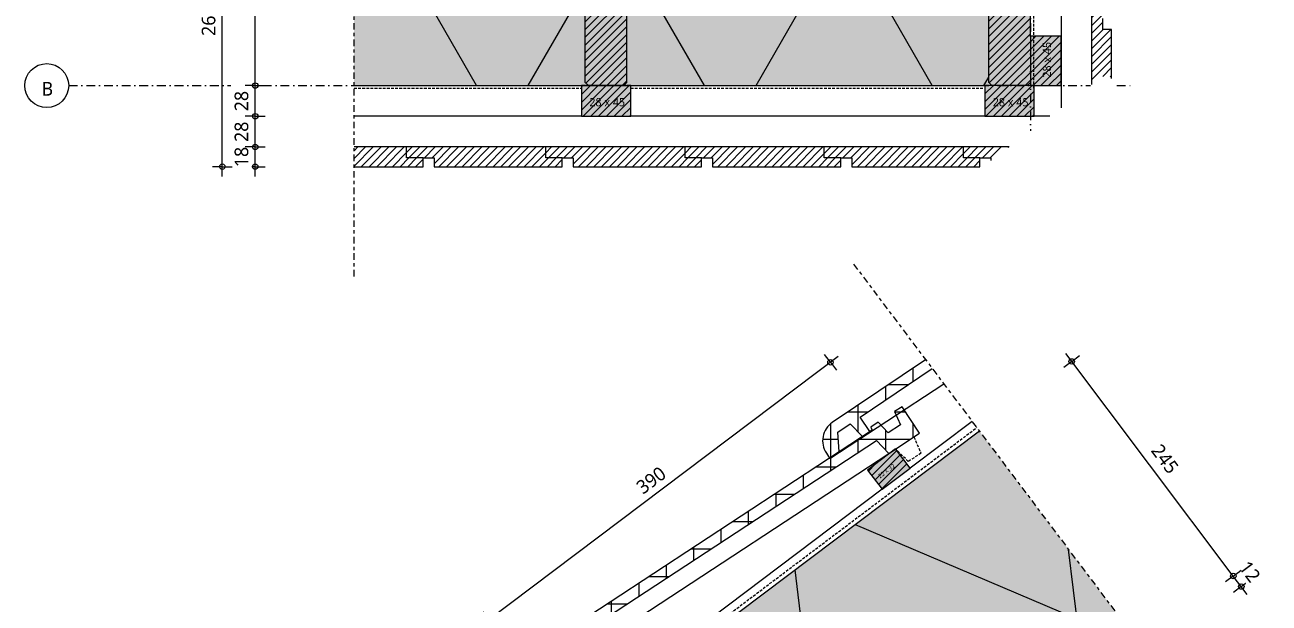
# Model space of a CAD drawing. Header units: millimetres. Extents: x 2927 to 18500, y -7154 to 6447.
# Drawn here: x 7415 to 8550, y -249 to 278 of the extents above; entities that cross this region are included whole.
import ezdxf

# ---------------------------------------------------------------- set-up
doc = ezdxf.new("R2010")
doc.units = ezdxf.units.MM
for name, pattern in [('MV_center', [15, 6, -3, 3, -3]), ('MV_hidden', [3.75, 2.5, -1.25]), ('MV_stramien', [16, 8, -4, 0, -4])]:
    doc.linetypes.add(name, pattern=pattern)
for name, color, linetype, lineweight in [('A-ANNO-DIMS', 211, 'Continuous', 13), ('A-ANNO-DIMS-5', 211, 'Continuous', 13), ('A-ANNO-NOTE', 131, 'Continuous', 18), ('A-DETL', 90, 'Continuous', 13), ('A-DETL-GENF', 92, 'Continuous', 18), ('A-DETL-MEDM', 33, 'Continuous', 18), ('G-ANNO-TEXT', 231, 'Continuous', 13)]:
    doc.layers.add(name, color=color, linetype=linetype, lineweight=lineweight)
doc.styles.add('Segoe UI', font='segoeui.ttf', dxfattribs={"height": 7.5})
doc.styles.add('Segoe UI_1', font='segoeui.ttf', dxfattribs={"height": 4})
doc.styles.add('Segoe UI_3', font='segoeui.ttf', dxfattribs={"height": 12.5})
doc.dimstyles.new('2_5_mm', dxfattribs={"dimscale": 304.8, "dimtxt": 13.092049, "dimasz": 0.016404, "dimexe": 0.029528, "dimexo": 0.0625, "dimgap": 0.014764, "dimtad": 1, "dimdec": 0, "dimzin": 0, "dimdsep": 46, "dimtxsty": 'Segoe UI_3', "dimblk1": 'DOTBLANK', "dimblk2": 'DOTBLANK', "dimsah": 1, "dimcen": 0.09, "dimdle": 0.029528, "dimazin": 0, "dimtfac": 1, "dimtdec": 4, "dimtix": 1, "dimtmove": 0, "dimatfit": 3, "dimfxl": 0.029528, "dimfxlon": 1, "dimtvp": 1, "dimtfill": 1, "dimtolj": 1, "dimtzin": 0, "dimarcsym": 2})
doc.dimstyles.new('2_5_mm_controle', dxfattribs={"dimscale": 304.8, "dimtxt": 13.092049, "dimasz": 0.016404, "dimexe": 0.029528, "dimexo": 0.0625, "dimgap": 0.008202, "dimtad": 1, "dimdec": 0, "dimzin": 0, "dimdsep": 46, "dimtxsty": 'Segoe UI_3', "dimblk1": 'DOTBLANK', "dimblk2": 'DOTBLANK', "dimsah": 1, "dimcen": 0.09, "dimdle": 0.029528, "dimazin": 0, "dimtfac": 1, "dimtdec": 4, "dimtix": 1, "dimtmove": 0, "dimatfit": 3, "dimfxl": 0.029528, "dimfxlon": 1, "dimtvp": 1, "dimtfill": 1, "dimtolj": 1, "dimtzin": 0, "dimarcsym": 2})
pattern_1 = [(45, (0, 0), (-3.535534, 3.535534), [])]
pattern_2 = [(0, (0, 0), (0, 25), []), (90, (0, 0), (-25, 1e-15), [])]

# ---------------------------------------------------------------- blocks, each defined once
blk = doc.blocks.new('42 isolatie - Type 1-3769600-Details Domera')
at = {"layer": 'A-DETL-GENF'}
h = blk.add_hatch(color=256, dxfattribs=at)
h.paths.add_polyline_path([(627.3, 0.8), (627.3, 184.8), (297.3, 184.8), (297.3, 0.8), (623.8, 0.8)])
h.paths.add_polyline_path([(255.8, 0.8), (259.3, 0.8), (259.3, 184.8), (48.4, 184.8), (48.4, 0.8)])
at = {"layer": 'A-DETL-GENF', "lineweight": 13}
h = blk.add_hatch(dxfattribs=at)
h.set_pattern_fill('FP_24', color=256, style=0, pattern_type=2)
h.set_pattern_definition([(60, (-2126.39, 181.76), (-155.885, 90), []), (120, (-2126.39, 181.76), (-155.885, -90), [])])
h.paths.add_polyline_path([(627.3, 0.8), (627.3, 184.8), (297.3, 184.8), (297.3, 0.8), (623.8, 0.8)])
h.paths.add_polyline_path([(255.8, 0.8), (259.3, 0.8), (259.3, 184.8), (48.4, 184.8), (48.4, 0.8)])
at = {"layer": 'A-DETL-GENF'}
for p, q in [((259.3, 184.8), (48.4, 184.8)), ((627.3, 184.8), (297.3, 184.8)), ((48.4, 0.8), (255.8, 0.8)), ((48.4, 0.8), (255.8, 0.8)), ((255.8, 0.8), (259.3, 0.8)), ((259.3, 0.8), (262.1, 0.8)), ((262.1, 0.8), (294.4, 0.8)), ((294.4, 0.8), (297.3, 0.8)), ((297.3, 0.8), (300.8, 0.8)), ((300.8, 0.8), (623.8, 0.8)), ((300.8, 0.8), (623.8, 0.8))]:
    blk.add_line(p, q, dxfattribs=at)
blk = doc.blocks.new('00 hout_rechthoekig_sls - SLS 38x184-V88-Details Domera')
at = {"layer": 'A-DETL-GENF'}
blk.add_hatch(color=256, dxfattribs=at).paths.add_polyline_path([(0, 2.8), (2.8, 0), (181.2, 0), (184, 2.8), (184, 35.2), (181.2, 38), (2.8, 38), (0, 35.2)])
at = {"layer": 'A-DETL-MEDM', "lineweight": 13}
h = blk.add_hatch(dxfattribs=at)
h.set_pattern_fill('FP_137', color=256, style=0, pattern_type=2)
h.set_pattern_definition([(315, (-222.572, 8331.993), (3.535534, 3.535534), [])])
h.paths.add_polyline_path([(0, 2.8), (2.8, 0), (181.2, 0), (184, 2.8), (184, 35.2), (181.2, 38), (2.8, 38), (0, 35.2)])
at = {"layer": 'A-DETL-MEDM'}
for p, q in [((0, 35.2), (2.8, 38)), ((0, 35.2), (2.8, 38)), ((2.8, 38), (181.2, 38)), ((181.2, 38), (184, 35.2)), ((181.2, 38), (184, 35.2)), ((184, 35.2), (184, 2.8)), ((2.8, 0), (0, 2.8)), ((2.8, 0), (0, 2.8)), ((45, 0), (181.2, 0)), ((184, 2.8), (181.2, 0)), ((181.2, 0), (184, 2.8))]:
    blk.add_line(p, q, dxfattribs=at)
blk = doc.blocks.new('00 hout_rechthoekig_sls - Vuren Gewolmaniseerd 28x45-V89-Details Domera')
at = {"layer": 'A-DETL-GENF', "lineweight": 13}
blk.add_hatch(color=256, dxfattribs=at).paths.add_polyline_path([(41.5, 0), (45, 0), (45, 28), (0, 28), (0, 0), (38.7, 0)])
at = {"layer": 'A-DETL-MEDM', "lineweight": 13}
h = blk.add_hatch(dxfattribs=at)
h.set_pattern_fill('FP_138', color=256, style=0, pattern_type=2)
h.set_pattern_definition([(45, (-7922.493, -194.572), (-3.535534, 3.535534), [])])
h.paths.add_polyline_path([(41.5, 0), (45, 0), (45, 28), (0, 28), (0, 0), (38.7, 0)])
at = {"layer": 'A-DETL-MEDM'}
for p, q in [((3.5, 28), (0, 28)), ((0, 28), (0, 0)), ((3.5, 28), (0, 28)), ((6.3, 28), (3.5, 28)), ((6.3, 28), (3.5, 28)), ((38.7, 28), (6.3, 28)), ((38.7, 28), (6.3, 28)), ((41.5, 28), (38.7, 28)), ((41.5, 28), (38.7, 28)), ((45, 28), (41.5, 28)), ((45, 28), (41.5, 28)), ((45, 0), (45, 28)), ((45, 0), (45, 28)), ((45, 0), (45, 28)), ((0, 0), (45, 0))]:
    blk.add_line(p, q, dxfattribs=at)
blk = doc.blocks.new('00 hout_rechthoekig_sls - Vuren Gewolmaniseerd 28x45-V92-Details Domera')
at = {"layer": 'A-DETL-GENF', "lineweight": 13}
blk.add_hatch(color=256, dxfattribs=at).paths.add_polyline_path([(0, 24.5), (0, 0), (45, 0), (45, 28), (0, 28)])
at = {"layer": 'A-DETL-MEDM', "lineweight": 13}
h = blk.add_hatch(dxfattribs=at)
h.set_pattern_fill('FP_141', color=256, style=0, pattern_type=2)
h.set_pattern_definition([(315, (-222.572, 8359.993), (3.535534, 3.535534), [])])
h.paths.add_polyline_path([(0, 24.5), (0, 0), (45, 0), (45, 28), (0, 28)])
at = {"layer": 'A-DETL-MEDM'}
for p, q in [((45, 28), (0, 28)), ((0, 28), (0, 24.5)), ((45, 28), (0, 28)), ((0, 24.5), (0, 0)), ((45, 0), (45, 28)), ((45, 0), (45, 28)), ((45, 0), (45, 28)), ((0, 0), (45, 0))]:
    blk.add_line(p, q, dxfattribs=at)
blk = doc.blocks.new('00 hout_rechthoekig_sls - Vuren Gewolmaniseerd 28x45-V93-Details Domera')
at = {"layer": 'A-DETL-GENF', "lineweight": 13}
blk.add_hatch(color=256, dxfattribs=at).paths.add_polyline_path([(45, 0), (45, 28), (0, 28), (0, 0)])
at = {"layer": 'A-DETL-MEDM', "lineweight": 13}
h = blk.add_hatch(dxfattribs=at)
h.set_pattern_fill('FP_142', color=256, style=0, pattern_type=2)
h.set_pattern_definition([(45, (-8290.493, -194.572), (-3.535534, 3.535534), [])])
h.paths.add_polyline_path([(45, 0), (45, 28), (0, 28), (0, 0)])
at = {"layer": 'A-DETL-MEDM'}
for p, q in [((45, 28), (0, 28)), ((0, 28), (0, 0)), ((45, 28), (0, 28)), ((45, 0), (45, 28)), ((45, 0), (45, 28)), ((45, 0), (45, 28)), ((0, 0), (45, 0))]:
    blk.add_line(p, q, dxfattribs=at)
blk = doc.blocks.new('NLRS_00_DI_maskeer - Type 1-4234580-Details Domera')
at = {"layer": 'A-DETL-GENF', "linetype": 'MV_center'}
blk.add_line((-100, 0), (381.5, 0), dxfattribs=at)
blk = doc.blocks.new('00 hout_rechthoekig_sls - SLS 38x184-V94-Details Domera')
at = {"layer": 'A-DETL-GENF'}
blk.add_hatch(color=256, dxfattribs=at).paths.add_polyline_path([(0, 8.2), (0, 2.8), (2.8, 0), (181.2, 0), (184, 2.8), (184, 35.2), (181.2, 38), (2.8, 38), (0, 35.2)])
at = {"layer": 'A-DETL-MEDM', "lineweight": 13}
h = blk.add_hatch(dxfattribs=at)
h.set_pattern_fill('FP_143', color=256, style=0, pattern_type=2)
h.set_pattern_definition([(315, (-222.572, 7963.993), (3.535534, 3.535534), [])])
h.paths.add_polyline_path([(0, 8.2), (0, 2.8), (2.8, 0), (181.2, 0), (184, 2.8), (184, 35.2), (181.2, 38), (2.8, 38), (0, 35.2)])
at = {"layer": 'A-DETL-MEDM'}
for p, q in [((0, 35.2), (2.8, 38)), ((0, 35.2), (2.8, 38)), ((0, 2.8), (0, 35.2)), ((2.8, 38), (181.2, 38)), ((181.2, 38), (184, 35.2)), ((181.2, 38), (184, 35.2)), ((184, 35.2), (184, 2.8)), ((2.8, 0), (0, 2.8)), ((2.8, 0), (0, 2.8)), ((2.8, 0), (181.2, 0)), ((184, 2.8), (181.2, 0)), ((181.2, 0), (184, 2.8))]:
    blk.add_line(p, q, dxfattribs=at)
blk = doc.blocks.new('42 isolatie - Type 1-4004744-Details Domera')
at = {"layer": 'A-DETL-GENF'}
blk.add_hatch(color=256, dxfattribs=at).paths.add_polyline_path([(1156.8, 245.8), (132, 245.8), (132, 0.8), (972.2, 0.8), (1144.5, 229.5)])
at = {"layer": 'A-DETL-GENF', "lineweight": 13}
h = blk.add_hatch(dxfattribs=at)
h.set_pattern_fill('FP_1', color=256, style=0, pattern_type=2)
h.set_pattern_definition([(60, (-7106.72, 250.62), (-216.506, 125), []), (120, (-7106.72, 250.62), (-216.506, -125), [])])
h.paths.add_polyline_path([(1156.8, 245.8), (132, 245.8), (132, 0.8), (972.2, 0.8), (1144.5, 229.5)])
at = {"layer": 'A-DETL-GENF'}
for p, q in [((1156.8, 245.8), (132, 245.8)), ((972.2, 0.8), (1156.8, 245.8)), ((972.2, 0.8), (1156.8, 245.8)), ((132, 0.8), (972.2, 0.8)), ((132, 0.8), (972.2, 0.8))]:
    blk.add_line(p, q, dxfattribs=at)
blk = doc.blocks.new('00 hout_rechthoekig_sls - Vuren 22x32-V143-Details Domera')
at = {"layer": 'A-DETL-GENF', "lineweight": 13}
blk.add_hatch(color=256, dxfattribs=at).paths.add_polyline_path([(32, 22), (0, 22), (0, 0), (32, 0)])
at = {"layer": 'A-DETL-MEDM', "lineweight": 13}
h = blk.add_hatch(dxfattribs=at)
h.set_pattern_fill('FP_188', color=256, style=0, pattern_type=2)
h.set_pattern_definition([(188, (6490.583, -5027.199), (0.6958655, -4.9513403), [])])
h.paths.add_polyline_path([(32, 22), (0, 22), (0, 0), (32, 0)])
at = {"layer": 'A-DETL-MEDM'}
for p, q in [((32, 22), (0, 22)), ((0, 22), (0, 0)), ((32, 22), (0, 22)), ((32, 0), (32, 22)), ((32, 0), (32, 22)), ((32, 0), (32, 22)), ((0, 0), (32, 0))]:
    blk.add_line(p, q, dxfattribs=at)
blk = doc.blocks.new('NLRS_00_DI_maskeer - Type 1-4234596-Details Domera')
at = {"layer": 'A-DETL-GENF', "linetype": 'MV_center'}
for p, q in [((9.5, 0), (-100, 0)), ((457.1, 0), (21.5, 0))]:
    blk.add_line(p, q, dxfattribs=at)
blk = doc.blocks.new('DIMBLOCK109-Details Domera')
at = {"layer": 'A-ANNO-DIMS-5'}
for p, q in [((7624.9, 166.6), (7615.9, 166.6)), ((7624.9, 139.6), (7624.9, 166.6)), ((7624.9, 166.6), (7633.9, 166.6)), ((7624.9, 148.6), (7615.9, 148.6)), ((7624.9, 148.6), (7633.9, 148.6))]:
    blk.add_line(p, q, dxfattribs=at)
for centre in [(7624.9, 166.6), (7624.9, 148.6)]:
    blk.add_circle(centre, 2.5, dxfattribs=at)
at = {"layer": 'A-ANNO-DIMS-5', "color": 0, "insert": (7606.1, 148.1), "char_height": 12.5, "width": 22.852, "attachment_point": 1, "rotation": 90, "line_spacing_factor": 1.142579, "style": 'Segoe UI_3', "bg_fill": 3, "box_fill_scale": 1.25, "bg_fill_color": 9, "bg_fill_true_color": 13158600, "bg_fill_transparency": 0}
blk.add_mtext('18', dxfattribs=at)
blk = doc.blocks.new('_DotBlank')
at = {"color": 0, "linetype": 'ByBlock', "lineweight": -2}
blk.add_line((-0.5, 0), (-1, 0), dxfattribs=at)
blk.add_circle((0, 0), 0.5, dxfattribs=at)
blk = doc.blocks.new('DIMBLOCK110-Details Domera')
at = {"layer": 'A-ANNO-DIMS-5'}
for p, q in [((7624.9, 194.6), (7615.9, 194.6)), ((7624.9, 166.6), (7624.9, 194.6)), ((7624.9, 194.6), (7633.9, 194.6)), ((7624.9, 166.6), (7615.9, 166.6)), ((7624.9, 166.6), (7633.9, 166.6))]:
    blk.add_line(p, q, dxfattribs=at)
for centre in [(7624.9, 194.6), (7624.9, 166.6)]:
    blk.add_circle(centre, 2.5, dxfattribs=at)
at = {"layer": 'A-ANNO-DIMS-5', "color": 0, "insert": (7606.1, 171.1), "char_height": 12.5, "width": 22.852, "attachment_point": 1, "rotation": 90, "line_spacing_factor": 1.142579, "style": 'Segoe UI_3', "bg_fill": 3, "box_fill_scale": 1.25, "bg_fill_color": 9, "bg_fill_true_color": 13158600, "bg_fill_transparency": 0}
blk.add_mtext('28', dxfattribs=at)
blk = doc.blocks.new('DIMBLOCK111-Details Domera')
at = {"layer": 'A-ANNO-DIMS-5'}
for p, q in [((7624.9, 222.6), (7615.9, 222.6)), ((7624.9, 194.6), (7624.9, 222.6)), ((7624.9, 222.6), (7633.9, 222.6)), ((7624.9, 194.6), (7615.9, 194.6)), ((7624.9, 194.6), (7633.9, 194.6))]:
    blk.add_line(p, q, dxfattribs=at)
for centre in [(7624.9, 222.6), (7624.9, 194.6)]:
    blk.add_circle(centre, 2.5, dxfattribs=at)
at = {"layer": 'A-ANNO-DIMS-5', "color": 0, "insert": (7606.1, 199.1), "char_height": 12.5, "width": 22.852, "attachment_point": 1, "rotation": 90, "line_spacing_factor": 1.142579, "style": 'Segoe UI_3', "bg_fill": 3, "box_fill_scale": 1.25, "bg_fill_color": 9, "bg_fill_true_color": 13158600, "bg_fill_transparency": 0}
blk.add_mtext('28', dxfattribs=at)
blk = doc.blocks.new('DIMBLOCK112-Details Domera')
at = {"layer": 'A-ANNO-DIMS-5'}
for p, q in [((7624.9, 406.6), (7615.9, 406.6)), ((7624.9, 222.6), (7624.9, 406.6)), ((7624.9, 406.6), (7633.9, 406.6)), ((7624.9, 222.6), (7615.9, 222.6)), ((7624.9, 222.6), (7633.9, 222.6))]:
    blk.add_line(p, q, dxfattribs=at)
for centre in [(7624.9, 406.6), (7624.9, 222.6)]:
    blk.add_circle(centre, 2.5, dxfattribs=at)
at = {"layer": 'A-ANNO-DIMS-5', "color": 0, "insert": (7606.1, 300.3), "char_height": 12.5, "width": 34.277, "attachment_point": 1, "rotation": 90, "line_spacing_factor": 1.142579, "style": 'Segoe UI_3', "bg_fill": 3, "box_fill_scale": 1.25, "bg_fill_color": 9, "bg_fill_true_color": 13158600, "bg_fill_transparency": 0}
blk.add_mtext('184', dxfattribs=at)
blk = doc.blocks.new('DIMBLOCK114-Details Domera')
at = {"layer": 'A-ANNO-DIMS-5'}
for p, q in [((7594.9, 139.6), (7594.9, 424.6)), ((7594.9, 415.6), (7585.9, 415.6)), ((7594.9, 415.6), (7603.9, 415.6)), ((7594.9, 148.6), (7585.9, 148.6)), ((7594.9, 148.6), (7603.9, 148.6))]:
    blk.add_line(p, q, dxfattribs=at)
for centre in [(7594.9, 415.6), (7594.9, 148.6)]:
    blk.add_circle(centre, 2.5, dxfattribs=at)
at = {"layer": 'A-ANNO-DIMS-5', "color": 0, "insert": (7576.1, 267.8), "char_height": 12.5, "width": 34.277, "attachment_point": 1, "rotation": 90, "line_spacing_factor": 1.142579, "style": 'Segoe UI_3', "bg_fill": 3, "box_fill_scale": 1.25, "bg_fill_color": 9, "bg_fill_true_color": 13158600, "bg_fill_transparency": 0}
blk.add_mtext('267', dxfattribs=at)
blk = doc.blocks.new('DIMBLOCK188-Details Domera')
at = {"layer": 'A-ANNO-DIMS-5'}
for p, q in [((8517.1, -224.7), (8509.9, -230.1)), ((8517.1, -224.7), (8524.3, -219.3)), ((8529.8, -241.5), (8517.1, -224.7)), ((8524.4, -234.3), (8517.2, -239.7)), ((8524.4, -234.3), (8531.5, -228.9))]:
    blk.add_line(p, q, dxfattribs=at)
for centre in [(8517.1, -224.7), (8524.4, -234.3)]:
    blk.add_circle(centre, 2.5, dxfattribs=at)
at = {"layer": 'A-ANNO-DIMS-5', "color": 0, "insert": (8531.6, -209.4), "char_height": 12.5, "width": 22.852, "attachment_point": 1, "rotation": 307, "line_spacing_factor": 1.142579, "style": 'Segoe UI_3', "bg_fill": 3, "box_fill_scale": 1.25, "bg_fill_color": 9, "bg_fill_true_color": 13158600, "bg_fill_transparency": 0}
blk.add_mtext('12', dxfattribs=at)
blk = doc.blocks.new('DIMBLOCK189-Details Domera')
at = {"layer": 'A-ANNO-DIMS-5'}
for p, q in [((8517.1, -224.7), (8364.3, -21.9)), ((8369.7, -29), (8362.5, -34.5)), ((8369.7, -29), (8376.9, -23.6)), ((8517.1, -224.7), (8509.9, -230.1)), ((8517.1, -224.7), (8524.3, -219.3))]:
    blk.add_line(p, q, dxfattribs=at)
for centre in [(8369.7, -29), (8517.1, -224.7)]:
    blk.add_circle(centre, 2.5, dxfattribs=at)
at = {"layer": 'A-ANNO-DIMS-5', "color": 0, "insert": (8451.4, -102.9), "char_height": 12.5, "width": 34.277, "attachment_point": 1, "rotation": 307, "line_spacing_factor": 1.142579, "style": 'Segoe UI_3', "bg_fill": 3, "box_fill_scale": 1.25, "bg_fill_color": 9, "bg_fill_true_color": 13158600, "bg_fill_transparency": 0}
blk.add_mtext('245', dxfattribs=at)
blk = doc.blocks.new('DIMBLOCK190-Details Domera')
at = {"layer": 'A-ANNO-DIMS-5'}
for p, q in [((8149.6, -29.8), (8144.1, -22.6)), ((8156.7, -24.4), (7838.1, -264.5)), ((8149.6, -29.8), (8155, -37)), ((7838.1, -264.5), (7832.7, -257.3)), ((7838.1, -264.5), (7843.5, -271.7))]:
    blk.add_line(p, q, dxfattribs=at)
for centre in [(8149.6, -29.8), (7838.1, -264.5)]:
    blk.add_circle(centre, 2.5, dxfattribs=at)
at = {"layer": 'A-ANNO-DIMS-5', "color": 0, "insert": (7971.1, -140.7), "char_height": 12.5, "width": 34.277, "attachment_point": 1, "rotation": 37, "line_spacing_factor": 1.142579, "style": 'Segoe UI_3', "bg_fill": 3, "box_fill_scale": 1.25, "bg_fill_color": 9, "bg_fill_true_color": 13158600, "bg_fill_transparency": 0}
blk.add_mtext('390', dxfattribs=at)

msp = doc.modelspace()

# ---------------------------------------------------------------- hatches: boundary and pattern name
at = {"layer": 'A-DETL-GENF', "lineweight": 13}
h = msp.add_hatch(dxfattribs=at)
h.set_pattern_fill('FP_10', color=250, style=0, pattern_type=2)
h.set_pattern_definition(pattern_1)
h.paths.add_polyline_path([(8388, 223.4), (8402.1, 234), (8406, 228.9), (8406, 273.6), (8398, 273.6), (8398, 298.6), (8388, 298.6), (8388, 234)])
h = msp.add_hatch(dxfattribs=at)
h.set_pattern_fill('FP_10', color=250, style=0, pattern_type=2)
h.set_pattern_definition(pattern_1)
h.paths.add_polyline_path([(7778, 148.6), (7778, 156.6), (7763, 156.6), (7763, 166.6), (7715.1, 166.6), (7715.1, 148.6)])
h = msp.add_hatch(dxfattribs=at)
h.set_pattern_fill('FP_10', color=250, style=0, pattern_type=2)
h.set_pattern_definition(pattern_1)
h.paths.add_polyline_path([(7905, 148.6), (7905, 156.6), (7890, 156.6), (7890, 166.6), (7763, 166.6), (7763, 156.6), (7788, 156.6), (7788, 148.6)])
h = msp.add_hatch(dxfattribs=at)
h.set_pattern_fill('FP_10', color=250, style=0, pattern_type=2)
h.set_pattern_definition(pattern_1)
h.paths.add_polyline_path([(8032, 148.6), (8032, 156.6), (8017, 156.6), (8017, 166.6), (7890, 166.6), (7890, 156.6), (7915, 156.6), (7915, 148.6), (7955.8, 148.6)])
h = msp.add_hatch(dxfattribs=at)
h.set_pattern_fill('FP_10', color=250, style=0, pattern_type=2)
h.set_pattern_definition(pattern_1)
h.paths.add_polyline_path([(8159, 148.6), (8159, 156.6), (8144, 156.6), (8144, 166.6), (8017, 166.6), (8017, 156.6), (8042, 156.6), (8042, 148.6)])
h = msp.add_hatch(dxfattribs=at)
h.set_pattern_fill('FP_10', color=250, style=0, pattern_type=2)
h.set_pattern_definition(pattern_1)
h.paths.add_polyline_path([(8170.8, 148.6), (8286, 148.6), (8286, 156.6), (8271, 156.6), (8271, 166.6), (8144, 166.6), (8144, 156.6), (8169, 156.6), (8169, 148.6)])
h = msp.add_hatch(dxfattribs=at)
h.set_pattern_fill('FP_10', color=250, style=0, pattern_type=2)
h.set_pattern_definition(pattern_1)
h.paths.add_polyline_path([(8296, 154.1), (8312.6, 166.6), (8271, 166.6), (8271, 156.6), (8296, 156.6)])
h = msp.add_hatch(dxfattribs=at)
h.set_pattern_fill('FP_2', color=253, style=0, pattern_type=2)
h.set_pattern_definition(pattern_2)
h.paths.add_polyline_path([(8148.9, -117.1), (8157.5, -111.5), (8156.3, -93.5), (8167.7, -85.8), (8178.9, -97.4), (8185.6, -93), (8176.7, -79.8), (8242.4, -35.4), (8236.4, -27.4), (8151.3, -84.8), (8147.4, -88.3), (8144.5, -92.6), (8142.8, -97.6), (8142.5, -102.8), (8143.6, -107.9), (8145.9, -112.6)])
h = msp.add_hatch(dxfattribs=at)
h.set_pattern_fill('FP_2', color=253, style=0, pattern_type=2)
h.set_pattern_definition(pattern_2)
h.paths.add_polyline_path([(7837.7, -352.2), (7846.1, -346.7), (7845, -328.2), (7856.6, -320.7), (7867.7, -332.5), (7874.4, -328.1), (7865.6, -314.7), (8191.7, -101), (8202.8, -112.9), (8230.8, -94.5), (8214.9, -70.3), (8208.2, -74.6), (8213.4, -86.8), (8202.2, -94.1), (8193.2, -84.5), (8186.5, -88.9), (8187.7, -91.7), (7840.2, -319.5), (7836.2, -322.9), (7833.3, -327.2), (7831.6, -332.1), (7831.2, -337.3), (7832.2, -342.4), (7834.4, -347.1)])

# ---------------------------------------------------------------- linework, layer by layer
at = {"layer": 'A-DETL', "linetype": 'MV_stramien', "lineweight": 18}
for p, q in [((8332, 859.1), (8332, 181.2)), ((7454.8, 222.6), (7926, 222.6)), ((7964, 222.6), (8386.9, 222.6)), ((8410.8, 222.6), (8422.9, 222.6))]:
    msp.add_line(p, q, dxfattribs=at)
at = {"layer": 'A-DETL', "linetype": 'MV_hidden', "lineweight": 18}
for p, q in [((8335, 220.1), (8335, 859.1)), ((7715.1, 220.1), (7922.5, 220.1)), ((7967.5, 220.1), (8290.5, 220.1)), ((7612, -595), (8283.1, -89.3)), ((8225.8, -97.8), (8232.2, -112.7)), ((8220.6, -120.3), (8209.1, -108.8)), ((8232.2, -112.7), (8220.6, -120.3))]:
    msp.add_line(p, q, dxfattribs=at)
at = {"layer": 'A-DETL', "lineweight": 18}
for p, q in [((8360, 859.1), (8360, 202.3)), ((8388, 223.4), (8388, 298.6)), ((8398, 273.6), (8398, 283.6)), ((8406, 273.6), (8398, 273.6)), ((8406, 228.9), (8406, 273.6)), ((7922.5, 194.6), (7715.1, 194.6)), ((8290.5, 194.6), (7967.5, 194.6)), ((8349.8, 194.6), (8335.5, 194.6)), ((7763, 166.6), (7715.1, 166.6)), ((7890, 166.6), (7763, 166.6)), ((7763, 156.6), (7763, 166.6)), ((8017, 166.6), (7890, 166.6)), ((7890, 156.6), (7890, 166.6)), ((8144, 166.6), (8017, 166.6)), ((8017, 156.6), (8017, 166.6)), ((8271, 166.6), (8144, 166.6)), ((8144, 156.6), (8144, 166.6)), ((8312.6, 166.6), (8271, 166.6)), ((8271, 156.6), (8271, 166.6)), ((7715.1, 148.6), (7778, 148.6)), ((7778, 156.6), (7763, 156.6)), ((7778, 156.6), (7788, 156.6)), ((7778, 148.6), (7778, 156.6)), ((7788, 156.6), (7788, 148.6)), ((7788, 148.6), (7905, 148.6)), ((7905, 156.6), (7890, 156.6)), ((7905, 156.6), (7915, 156.6)), ((7905, 148.6), (7905, 156.6)), ((7915, 156.6), (7915, 148.6)), ((7915, 148.6), (8032, 148.6)), ((8032, 156.6), (8017, 156.6)), ((8032, 156.6), (8042, 156.6)), ((8032, 148.6), (8032, 156.6)), ((8042, 156.6), (8042, 148.6)), ((8042, 148.6), (8159, 148.6)), ((8159, 156.6), (8144, 156.6)), ((8159, 156.6), (8169, 156.6)), ((8159, 148.6), (8159, 156.6)), ((8169, 156.6), (8169, 148.6)), ((8169, 148.6), (8286, 148.6)), ((8286, 156.6), (8271, 156.6)), ((8286, 156.6), (8296, 156.6)), ((8286, 148.6), (8286, 156.6)), ((8296, 156.6), (8296, 154.1)), ((8236.4, -27.4), (8151.3, -84.8)), ((8176.7, -79.8), (8242.4, -35.4)), ((8149.2, -117.6), (8253.1, -49.5)), ((8214.9, -70.3), (8208.2, -74.6)), ((8208.2, -74.6), (8213.4, -86.8)), ((8230.8, -94.5), (8214.9, -70.3)), ((8156.3, -93.5), (8167.7, -85.8)), ((8167.7, -85.8), (8178.9, -97.4)), ((8185.6, -93), (8176.7, -79.8)), ((8193.2, -84.5), (8186.5, -88.9)), ((8186.5, -88.9), (8187.7, -91.7)), ((8202.2, -94.1), (8193.2, -84.5)), ((8213.4, -86.8), (8202.2, -94.1)), ((8278.8, -83.7), (8222.3, -126.3)), ((8187.7, -91.7), (7840.2, -319.5)), ((7865.6, -314.7), (8191.7, -101)), ((8157.5, -111.5), (8156.3, -93.5)), ((8191.7, -101), (8202.8, -112.9)), ((8202.8, -112.9), (8230.8, -94.5)), ((7846.1, -346.7), (8202.8, -112.9)), ((8145.9, -112.6), (8148.9, -117.1)), ((8196.7, -145.6), (7910.8, -361))]:
    msp.add_line(p, q, dxfattribs=at)
msp.add_circle((7434.8, 222.6), 20, dxfattribs=at)
msp.add_arc((8162.5, -101.4), 20, 124.0003, 214.0003, dxfattribs=at)

# ---------------------------------------------------------------- block references
at = {"layer": 'A-DETL-GENF', "linetype": 'MV_center'}
for name, p, rotation in [('NLRS_00_DI_maskeer - Type 1-4234580-Details Domera', (7715.1, 148.6), 89.99999999999962), ('NLRS_00_DI_maskeer - Type 1-4234596-Details Domera', (8445.8, -305.3), 126.9999999999997)]:
    msp.add_blockref(name, p, dxfattribs=dict(at, rotation=rotation))
at = {"layer": 'A-DETL-GENF'}
msp.add_blockref('42 isolatie - Type 1-3769600-Details Domera', (7666.7, 221.8), dxfattribs=at)
at = {"layer": 'A-DETL-GENF', "rotation": 216.9999999999999}
msp.add_blockref('42 isolatie - Type 1-4004744-Details Domera', (8390.4, -12.4), dxfattribs=at)
at = {"layer": 'A-DETL-MEDM', "rotation": 89.99999999999946}
for name, p in [('00 hout_rechthoekig_sls - SLS 38x184-V94-Details Domera', (7964, 222.6)), ('00 hout_rechthoekig_sls - SLS 38x184-V88-Details Domera', (8332, 222.6))]:
    msp.add_blockref(name, p, dxfattribs=at)
at = {"layer": 'A-DETL-MEDM', "lineweight": 13}
for name, p, rotation in [('00 hout_rechthoekig_sls - Vuren Gewolmaniseerd 28x45-V92-Details Domera', (8360, 222.6), 89.99999999999976), ('00 hout_rechthoekig_sls - Vuren 22x32-V143-Details Domera', (8209.1, -108.8), 217.0000000000002)]:
    msp.add_blockref(name, p, dxfattribs=dict(at, rotation=rotation))
for name, p in [('00 hout_rechthoekig_sls - Vuren Gewolmaniseerd 28x45-V89-Details Domera', (7922.5, 194.6)), ('00 hout_rechthoekig_sls - Vuren Gewolmaniseerd 28x45-V93-Details Domera', (8290.5, 194.6))]:
    msp.add_blockref(name, p, dxfattribs=at)

# ---------------------------------------------------------------- texts
at = {"layer": 'A-ANNO-NOTE', "lineweight": 13, "attachment_point": 1}
for s, insert, char_height, width, rotation, style in [('28 x 45', (8343.3, 229.8), 7.5, 40.485, 90, 'Segoe UI'), ('22 x 32', (8192.5, -132.6), 4, 23.65, 37, 'Segoe UI_1')]:
    msp.add_mtext(s, dxfattribs=dict(at, insert=insert, char_height=char_height, width=width, rotation=rotation, style=style))
at = {"layer": 'A-ANNO-NOTE', "lineweight": 13, "char_height": 7.5, "width": 40.485, "attachment_point": 1, "style": 'Segoe UI'}
for insert in [(7929.7, 211.2), (8297.7, 211.2)]:
    msp.add_mtext('28 x 45', dxfattribs=dict(at, insert=insert))
at = {"layer": 'G-ANNO-TEXT', "color": 7, "insert": (7430, 225.9), "char_height": 12.5, "width": 12.025, "attachment_point": 1, "style": 'Segoe UI_3'}
msp.add_mtext('B', dxfattribs=at)

# ---------------------------------------------------------------- dimensions: what is measured, and where the dimension line sits
at = {"layer": 'A-ANNO-DIMS'}
dim = msp.add_linear_dim(base=(7624.9, 166.6), p1=(7633.9, 148.6), p2=(7633.9, 166.6), angle=90, dimstyle='2_5_mm_controle', override={"dimpost": '<>', "dimfxl": 18}, dxfattribs=at)
dim.commit()
dim.dimension.update_dxf_attribs({"geometry": 'DIMBLOCK109-Details Domera', "text_midpoint": (7615.9, 157.6)})

# ---------------------------------------------------------------- next in the draw order: dimensions: what is measured, and where the dimension line sits
for base, p1, p2, angle, dimstyle, override, picture, middle in [((7624.9, 194.6), (7633.9, 166.6), (7633.9, 194.6), 90, '2_5_mm_controle', {"dimpost": '<>', "dimfxl": 28}, 'DIMBLOCK110-Details Domera', (7615.9, 180.6)), ((7838.1, -264.5), (8155, -37), (7843.5, -271.7), 37, '2_5_mm_controle', {"dimpost": '<>', "dimfxl": 390}, 'DIMBLOCK190-Details Domera', (7988.4, -140)), ((8517.1, -224.7), (8517.2, -239.7), (8509.9, -230.1), 307, '2_5_mm', {"dimpost": '<>', "dimfxl": 12}, 'DIMBLOCK188-Details Domera', (8529.4, -222.9))]:
    dim = msp.add_linear_dim(base=base, p1=p1, p2=p2, angle=angle, dimstyle=dimstyle, override=override, dxfattribs=at)
    dim.commit()
    dim.dimension.update_dxf_attribs({"geometry": picture, "text_midpoint": middle})

# ---------------------------------------------------------------- next in the draw order: dimensions: what is measured, and where the dimension line sits
for base, p1, p2, angle, dimstyle, override, picture, middle in [((7624.9, 222.6), (7633.9, 194.6), (7633.9, 222.6), 90, '2_5_mm_controle', {"dimpost": '<>', "dimfxl": 28}, 'DIMBLOCK111-Details Domera', (7615.9, 208.6)), ((8369.7, -29), (8509.9, -230.1), (8362.5, -34.5), 307, '2_5_mm', {"dimpost": '<>', "dimfxl": 245}, 'DIMBLOCK189-Details Domera', (8452.2, -120.3))]:
    dim = msp.add_linear_dim(base=base, p1=p1, p2=p2, angle=angle, dimstyle=dimstyle, override=override, dxfattribs=at)
    dim.commit()
    dim.dimension.update_dxf_attribs({"geometry": picture, "text_midpoint": middle})

# ---------------------------------------------------------------- next in the draw order: dimensions: what is measured, and where the dimension line sits
dim = msp.add_linear_dim(base=(7624.9, 406.6), p1=(7633.9, 222.6), p2=(7633.9, 406.6), angle=90, dimstyle='2_5_mm_controle', override={"dimpost": '<>', "dimfxl": 184}, dxfattribs=at)
dim.commit()
dim.dimension.update_dxf_attribs({"geometry": 'DIMBLOCK112-Details Domera', "text_midpoint": (7615.9, 314.6)})

# ---------------------------------------------------------------- next in the draw order: dimensions: what is measured, and where the dimension line sits
dim = msp.add_linear_dim(base=(7594.9, 415.6), p1=(7603.9, 148.6), p2=(7603.9, 415.6), angle=90, dimstyle='2_5_mm_controle', override={"dimpost": '<>', "dimfxl": 267}, dxfattribs=at)
dim.commit()
dim.dimension.update_dxf_attribs({"geometry": 'DIMBLOCK114-Details Domera', "text_midpoint": (7585.9, 282.1)})

doc.saveas('drawing.dxf')
